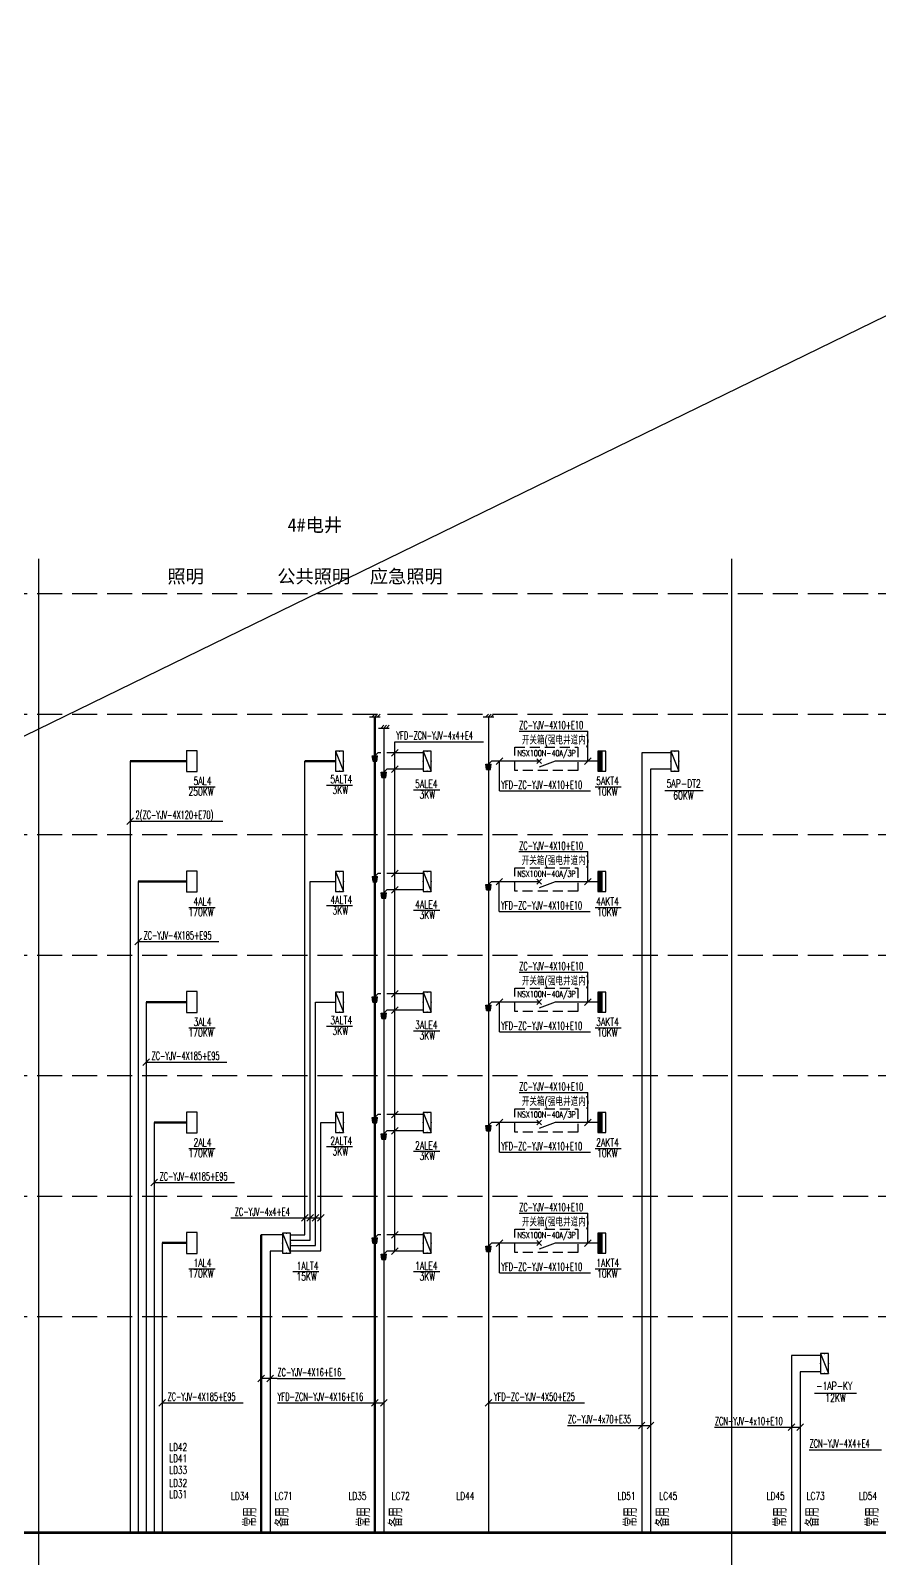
# Model space of a CAD drawing. Extents: x -336391 to 664021, y -458009 to -178412.
# Drawn here: x 251159 to 293549, y -259067 to -182721 of the extents above; entities that cross this region are included whole.
import ezdxf
from ezdxf.enums import TextEntityAlignment as Align

# ---------------------------------------------------------------- set-up
doc = ezdxf.new("R2010")
doc.units = 0
doc.header["$LTSCALE"] = 1000
doc.header["$MEASUREMENT"] = 0
doc.linetypes.add('DASH', pattern=[0.35, 0.25, -0.1])
doc.linetypes.add('DASHED2', pattern=[0.375, 0.25, -0.125])
doc.layers.get('0').update_dxf_attribs({"linetype": 'CONTINUOUS'})
for name, color, linetype in [('EQUIP', 3, 'CONTINUOUS'), ('SIG_TEXT', 7, 'CONTINUOUS'), ('STAIR', 4, 'CONTINUOUS'), ('WIRE-照明', 6, 'CONTINUOUS'), ('电气-文字', 4, 'CONTINUOUS')]:
    doc.layers.add(name, color=color, linetype=linetype)
doc.layers.add('WIRE', color=6, linetype='CONTINUOUS', lineweight=50)
doc.styles.add('_TCH_LABEL', font='COMPLEX', dxfattribs={"bigfont": 'GBCBIG'})
doc.styles.add('HZ', font='tjromans.shx', dxfattribs={"width": 0.75, "bigfont": 'tjhztxt.shx'})
doc.styles.add('HZTXT', font='tj-romans1.shx', dxfattribs={"width": 0.6, "bigfont": 'hztxt.shx'})
doc.styles.get("Standard").update_dxf_attribs({"font": 'simplex.shx', "bigfont": 'hztxt.shx'})
doc.styles.add('STYLE2', font='')
doc.styles.get('STYLE2').set_extended_font_data('SimSun')

# ---------------------------------------------------------------- blocks, each defined once
blk = doc.blocks.new('$equip$00001416')
for p, q in [((0.75, 0.6), (-0.75, 0.6)), ((-0.75, 0), (0.75, 0.6)), ((-0.75, 0.6), (-0.75, 0)), ((-0.75, 0), (0.75, 0)), ((0.75, 0), (0.75, 0.6))]:
    blk.add_line(p, q)
for p in [(-0.75, 0.3), (0, 0.6), (0, 0), (0.75, 0.3)]:
    blk.add_point(p)
at = {"style": '_TCH_LABEL', "flags": 9}
blk.add_attdef('A', (0, 0), '', height=0.00002, dxfattribs=at)
blk = doc.blocks.new('_LINKPT1')
at = {"color": 0}
blk.add_line((0, 0), (0, 0), dxfattribs=at)
blk = doc.blocks.new('1J1E78OP')
for p, q in [((0.78, 0.4), (-0.78, 0.4)), ((-0.78, 0.4), (-0.78, -0.4)), ((0.78, -0.4), (0.78, 0.4)), ((-0.78, -0.4), (0.78, -0.4))]:
    blk.add_line(p, q)
at = {"const_width": 0.04}
blk.add_lwpolyline([(-0.78, 0.4), (-0.78, -0.4), (0.78, -0.4), (0.78, 0.4)], close=True, dxfattribs=at)
at = {"xscale": 0.002, "yscale": 0.002, "zscale": 0.002}
for p in [(-0.78, 0), (0, 0.4), (0.78, 0), (0, -0.4)]:
    blk.add_blockref('_LINKPT1', p, dxfattribs=at)
at = {"flags": 9}
blk.add_attdef('A', (0, 0), '', height=0.00002, dxfattribs=at)
blk = doc.blocks.new('*X87')
at = {"color": 0}
for p, q in [((-250, 33), (-183, 100)), ((-250, 68), (-218, 100)), ((-247, 0), (-147, 100)), ((-212, 0), (-112, 100)), ((-177, 0), (-77, 100)), ((-141, 0), (-41, 100)), ((-106, 0), (-6, 100)), ((-71, 0), (29, 100)), ((-35, 0), (65, 100)), ((0, 0), (100, 100)), ((35, 0), (135, 100)), ((71, 0), (171, 100)), ((106, 0), (206, 100)), ((141, 0), (241, 100)), ((177, 0), (250, 73)), ((212, 0), (250, 38)), ((247, 0), (250, 3))]:
    blk.add_line(p, q, dxfattribs=at)
blk = doc.blocks.new('_Z1')
at = {"color": 0}
for p, q in [((-0.75, 0.6), (-0.75, 0)), ((0.75, 0.6), (-0.75, 0.6)), ((-0.75, 0.3), (0.75, 0.3)), ((-0.75, 0), (0.75, 0)), ((0.75, 0), (0.75, 0.6))]:
    blk.add_line(p, q, dxfattribs=at)
at = {"color": 0, "const_width": 0.3}
blk.add_lwpolyline([(-0.75, 0.15), (0.75, 0.15)], dxfattribs=at)
at = {"color": 0, "xscale": 0.003, "yscale": 0.003, "zscale": 0.003}
blk.add_blockref('*X87', (0, 0), dxfattribs=at)
at = {"color": 0}
for p in [(-0.75, 0.3), (0, 0.6), (0, 0), (0.75, 0.3)]:
    blk.add_blockref('_LINKPT1', p, dxfattribs=at)
at = {"color": 0, "width": 0.8, "flags": 9}
blk.add_attdef('A', (0, 0), '', height=0.00003, dxfattribs=at)
blk.add_attdef('A', (0, 0), '', height=0.00003, dxfattribs=at)

msp = doc.modelspace()

# ---------------------------------------------------------------- hatches: boundary and pattern name
at = {"layer": 'WIRE-照明'}
h = msp.add_hatch(dxfattribs=at)
h.set_pattern_fill('ANSI31', color=3, scale=133.333333, style=0)
h.set_pattern_definition([(45, (299076.79, -211210.128), (-9.4280904, 9.4280904), [])])
h.paths.add_polyline_path([(268215.8, -218963.3), (268482.4, -218963.3), (268449.1, -219229.9), (268249.1, -219229.9)])
h = msp.add_hatch(dxfattribs=at)
h.set_pattern_fill('ANSI31', color=3, scale=133.333333, style=0)
h.set_pattern_definition([(45, (299523.078, -212026.497), (-9.4280904, 9.4280904), [])])
h.paths.add_polyline_path([(268662, -219779.6), (268928.7, -219779.6), (268895.4, -220046.3), (268695.4, -220046.3)])
h = msp.add_hatch(dxfattribs=at)
h.set_pattern_fill('ANSI31', color=3, scale=133.333333, style=0)
h.set_pattern_definition([(45, (304751.843, -211618.99), (-9.4280904, 9.4280904), [])])
h.paths.add_polyline_path([(273890.8, -219372.1), (274157.5, -219372.1), (274124.1, -219638.8), (273924.1, -219638.8)])
h = msp.add_hatch(dxfattribs=at)
h.set_pattern_fill('ANSI31', color=3, scale=133.333333, style=0)
h.set_pattern_definition([(45, (299076.79, -217231.114), (-9.4280904, 9.4280904), [])])
h.paths.add_polyline_path([(268215.8, -224984.2), (268482.4, -224984.2), (268449.1, -225250.9), (268249.1, -225250.9)])
h = msp.add_hatch(dxfattribs=at)
h.set_pattern_fill('ANSI31', color=3, scale=133.333333, style=0)
h.set_pattern_definition([(45, (299523.078, -218047.483), (-9.4280904, 9.4280904), [])])
h.paths.add_polyline_path([(268662, -225800.6), (268928.7, -225800.6), (268895.4, -226067.3), (268695.4, -226067.3)])
h = msp.add_hatch(dxfattribs=at)
h.set_pattern_fill('ANSI31', color=3, scale=133.333333, style=0)
h.set_pattern_definition([(45, (304751.843, -217639.976), (-9.4280904, 9.4280904), [])])
h.paths.add_polyline_path([(273890.8, -225393.1), (274157.5, -225393.1), (274124.1, -225659.8), (273924.1, -225659.8)])
h = msp.add_hatch(dxfattribs=at)
h.set_pattern_fill('ANSI31', color=3, scale=133.333333, style=0)
h.set_pattern_definition([(45, (299076.79, -223252.1), (-9.4280904, 9.4280904), [])])
h.paths.add_polyline_path([(268215.8, -231005.2), (268482.4, -231005.2), (268449.1, -231271.9), (268249.1, -231271.9)])
h = msp.add_hatch(dxfattribs=at)
h.set_pattern_fill('ANSI31', color=3, scale=133.333333, style=0)
h.set_pattern_definition([(45, (299523.078, -224068.47), (-9.4280904, 9.4280904), [])])
h.paths.add_polyline_path([(268662, -231821.6), (268928.7, -231821.6), (268895.4, -232088.3), (268695.4, -232088.3)])
h = msp.add_hatch(dxfattribs=at)
h.set_pattern_fill('ANSI31', color=3, scale=133.333333, style=0)
h.set_pattern_definition([(45, (304751.843, -223660.963), (-9.4280904, 9.4280904), [])])
h.paths.add_polyline_path([(273890.8, -231414.1), (274157.5, -231414.1), (274124.1, -231680.8), (273924.1, -231680.8)])
h = msp.add_hatch(dxfattribs=at)
h.set_pattern_fill('ANSI31', color=3, scale=133.333333, style=0)
h.set_pattern_definition([(45, (299076.79, -229273.087), (-9.4280904, 9.4280904), [])])
h.paths.add_polyline_path([(268215.8, -237026.2), (268482.4, -237026.2), (268449.1, -237292.9), (268249.1, -237292.9)])
h = msp.add_hatch(dxfattribs=at)
h.set_pattern_fill('ANSI31', color=3, scale=133.333333, style=0)
h.set_pattern_definition([(45, (304751.843, -229681.949), (-9.4280904, 9.4280904), [])])
h.paths.add_polyline_path([(273890.8, -237435.1), (274157.5, -237435.1), (274124.1, -237701.7), (273924.1, -237701.7)])
h = msp.add_hatch(dxfattribs=at)
h.set_pattern_fill('ANSI31', color=3, scale=133.333333, style=0)
h.set_pattern_definition([(45, (299523.078, -230089.456), (-9.4280904, 9.4280904), [])])
h.paths.add_polyline_path([(268662, -237842.6), (268928.7, -237842.6), (268895.4, -238109.2), (268695.4, -238109.2)])
h = msp.add_hatch(dxfattribs=at)
h.set_pattern_fill('ANSI31', color=3, scale=133.333333, style=0)
h.set_pattern_definition([(45, (299076.79, -235294.073), (-9.4280904, 9.4280904), [])])
h.paths.add_polyline_path([(268215.8, -243047.2), (268482.4, -243047.2), (268449.1, -243313.9), (268249.1, -243313.9)])
h = msp.add_hatch(dxfattribs=at)
h.set_pattern_fill('ANSI31', color=3, scale=133.333333, style=0)
h.set_pattern_definition([(45, (304751.843, -235702.935), (-9.4280904, 9.4280904), [])])
h.paths.add_polyline_path([(273890.8, -243456.1), (274157.5, -243456.1), (274124.1, -243722.7), (273924.1, -243722.7)])
h = msp.add_hatch(dxfattribs=at)
h.set_pattern_fill('ANSI31', color=3, scale=133.333333, style=0)
h.set_pattern_definition([(45, (299523.078, -236110.442), (-9.4280904, 9.4280904), [])])
h.paths.add_polyline_path([(268662, -243863.6), (268928.7, -243863.6), (268895.4, -244130.2), (268695.4, -244130.2)])

# ---------------------------------------------------------------- linework, layer by layer
at = {"layer": 'EQUIP'}
for p, q in [((323102.3, -182721.2), (96702.7, -293152.7)), ((251557.5, -209120.4), (251557.5, -273275.8)), ((286164.7, -209120.4), (286164.7, -273275.8)), ((276680.8, -219104.1), (276440.8, -219344.1)), ((276440.8, -219104.1), (276680.8, -219344.1)), ((277360.8, -219224.1), (276555.2, -219527.6)), ((276675.2, -225130.4), (276435.2, -225370.4)), ((276435.2, -225130.4), (276675.2, -225370.4)), ((277355.2, -225250.4), (276549.6, -225553.8)), ((276680.8, -231146.1), (276440.8, -231386.1)), ((276440.8, -231146.1), (276680.8, -231386.1)), ((277360.8, -231266.1), (276555.2, -231569.5)), ((276680.8, -237167.1), (276440.8, -237407.1)), ((276440.8, -237167.1), (276680.8, -237407.1)), ((277360.8, -237287.1), (276555.2, -237590.5)), ((276680.8, -243188.1), (276440.8, -243428.1)), ((276440.8, -243188.1), (276680.8, -243428.1)), ((277360.8, -243308.1), (276555.2, -243611.5))]:
    msp.add_line(p, q, dxfattribs=at)
at = {"layer": 'SIG_TEXT'}
for p, q in [((269351, -243715.6), (269351, -218259.2)), ((269351, -218259.2), (273769.2, -218259.2)), ((275553.5, -217724.5), (278991.3, -217724.5)), ((278991.3, -219224.1), (278991.3, -217724.5)), ((269186, -218980.3), (269516, -218650.3)), ((274407.5, -219389.1), (274737.5, -219059.1)), ((278826.3, -219389.1), (279156.3, -219059.1)), ((269186, -219796.6), (269516, -219466.6)), ((274572.5, -220706.9), (274572.5, -219224.1)), ((259066.9, -220512.9), (260372.5, -220512.9)), ((265937.8, -220423.3), (267243.3, -220423.3)), ((279354.4, -220512.9), (280659.9, -220512.9)), ((270283.5, -220653.6), (271589, -220653.6)), ((274572.5, -220706.9), (279112.7, -220706.9)), ((282830.3, -220701.1), (284746.8, -220701.1)), ((255971.7, -222389.6), (256301.7, -222059.6)), ((256136.7, -222224.6), (260765.7, -222224.6)), ((275548, -223750.7), (278985.7, -223750.7)), ((278985.7, -225250.4), (278985.7, -223750.7)), ((269186, -225001.2), (269516, -224671.3)), ((274401.9, -225415.4), (274731.9, -225085.4)), ((278820.7, -225415.4), (279150.7, -225085.4)), ((269186, -225817.6), (269516, -225487.6)), ((274566.9, -226733.2), (274566.9, -225250.4)), ((259066.9, -226533.8), (260372.5, -226533.8)), ((265937.8, -226444.3), (267243.3, -226444.3)), ((270283.5, -226674.6), (271589, -226674.6)), ((274566.9, -226733.2), (279107.2, -226733.2)), ((279354.4, -226533.9), (280659.9, -226533.9)), ((256371.7, -228410.6), (256701.7, -228080.6)), ((256536.7, -228245.6), (260559.9, -228245.6)), ((275553.5, -229766.5), (278991.3, -229766.5)), ((278991.3, -231266.1), (278991.3, -229766.5)), ((269186, -231022.2), (269516, -230692.3)), ((274407.5, -231431.1), (274737.5, -231101.1)), ((274572.5, -232748.9), (274572.5, -231266.1)), ((278826.3, -231431.1), (279156.3, -231101.1)), ((269186, -231838.6), (269516, -231508.6)), ((259066.9, -232554.8), (260372.5, -232554.8)), ((265937.8, -232465.3), (267243.3, -232465.3)), ((270283.5, -232695.6), (271589, -232695.6)), ((274572.5, -232748.9), (279112.7, -232748.9)), ((279354.4, -232554.9), (280659.9, -232554.9)), ((256771.7, -234431.6), (257101.7, -234101.6)), ((256936.7, -234266.6), (260959.9, -234266.6)), ((275553.5, -235787.4), (278991.3, -235787.4)), ((278991.3, -237287.1), (278991.3, -235787.4)), ((269186, -237043.2), (269516, -236713.2)), ((274407.5, -237452.1), (274737.5, -237122.1)), ((274572.5, -238769.9), (274572.5, -237287.1)), ((278826.3, -237452.1), (279156.3, -237122.1)), ((269186, -237859.6), (269516, -237529.6)), ((259066.9, -238575.8), (260372.5, -238575.8)), ((265937.8, -238486.3), (267243.3, -238486.3)), ((270283.5, -238716.6), (271589, -238716.6)), ((274572.5, -238769.9), (279112.7, -238769.9)), ((279354.4, -238575.8), (280659.9, -238575.8)), ((257171.7, -240452.6), (257501.7, -240122.6)), ((257336.7, -240287.6), (261337, -240287.6)), ((264695.2, -242218.8), (265025.2, -241888.8)), ((264961.9, -242218.8), (265291.9, -241888.8)), ((265228.5, -242218.8), (265558.5, -241888.8)), ((265495.2, -242218.8), (265825.2, -241888.8)), ((275553.5, -241808.4), (278991.3, -241808.4)), ((278991.3, -243308.1), (278991.3, -241808.4)), ((261163.2, -242053.8), (264912.2, -242053.8)), ((264912.2, -242053.8), (265660.2, -242053.8)), ((269186, -243064.2), (269516, -242734.2)), ((274407.5, -243473.1), (274737.5, -243143.1)), ((274572.5, -244790.9), (274572.5, -243308.1)), ((278826.3, -243473.1), (279156.3, -243143.1)), ((269186, -243880.6), (269516, -243550.6)), ((259066.9, -244596.8), (260372.5, -244596.8)), ((264255.3, -244737.5), (265560.9, -244737.5)), ((270283.5, -244737.5), (271589, -244737.5)), ((274572.5, -244790.9), (279112.7, -244790.9)), ((279354.4, -244596.8), (280659.9, -244596.8)), ((262509, -250243.6), (262839, -249913.7)), ((263472.6, -250078.6), (262674, -250078.6)), ((262955.3, -250243.6), (263285.3, -249913.7)), ((263472.6, -250078.6), (266877, -250078.6)), ((257571.7, -251460.8), (257901.7, -251130.8)), ((268184.1, -251460.8), (268514.1, -251130.8)), ((268630.4, -251460.8), (268960.4, -251130.8)), ((273859.2, -251460.7), (274189.1, -251130.8)), ((290305.8, -250806), (292396.1, -250806)), ((257736.7, -251295.8), (261777.4, -251295.8)), ((263487.7, -251295.8), (267994.9, -251295.8)), ((267994.9, -251295.8), (268795.4, -251295.8)), ((274024.1, -251295.8), (278826.7, -251295.8)), ((277975.1, -252418.1), (281586.1, -252418.1)), ((281511.2, -252583.1), (281841.2, -252253.1)), ((281586.1, -252418.1), (282122.5, -252418.1)), ((281957.5, -252583.1), (282287.5, -252253.1)), ((285317.2, -252513.1), (289598, -252513.1)), ((288986.7, -252678.1), (289316.7, -252348.1)), ((289433, -252678.1), (289763, -252348.1)), ((290044.9, -253635.4), (293655.9, -253635.4))]:
    msp.add_line(p, q, dxfattribs=at)
at = {"layer": 'SIG_TEXT', "linetype": 'DASHED2', "ltscale": 2}
for points in [[(275343.3, -218534.5), (278488, -218534.5), (278488, -219702.5), (275343.3, -219702.5)], [(275337.8, -224560.7), (278482.5, -224560.7), (278482.5, -225728.7), (275337.8, -225728.7)], [(275343.3, -230576.4), (278488, -230576.4), (278488, -231744.5), (275343.3, -231744.5)], [(275343.3, -236597.4), (278488, -236597.4), (278488, -237765.5), (275343.3, -237765.5)], [(275343.3, -242618.4), (278488, -242618.4), (278488, -243786.4), (275343.3, -243786.4)]]:
    msp.add_lwpolyline(points, close=True, dxfattribs=at)
at = {"layer": 'STAIR', "linetype": 'DASH', "ltscale": 5}
for p, q in [((71230.9, -210858.6), (343902.3, -210858.6)), ((71230.9, -210858.6), (343902.3, -210858.6)), ((71230.9, -216879.6), (343902.3, -216879.6)), ((71230.9, -216879.6), (343902.3, -216879.6)), ((71230.9, -222900.6), (343902.3, -222900.6)), ((71230.9, -222900.6), (343902.3, -222900.6)), ((71230.9, -228921.6), (343902.3, -228921.6)), ((71230.9, -234942.6), (343902.3, -234942.6)), ((71230.9, -240963.6), (343902.3, -240963.6)), ((71230.9, -246984.6), (343902.3, -246984.6))]:
    msp.add_line(p, q, dxfattribs=at)
at = {"layer": 'WIRE'}
for p, q in [((268349.1, -217021.1), (268349.1, -257775.5)), ((258943.4, -219221), (256136.7, -219221)), ((266386.6, -219223.5), (264860.2, -219223.5)), ((258943.4, -225242), (256536.7, -225242)), ((258943.4, -231263), (256936.7, -231263)), ((258943.4, -237284), (257336.7, -237284)), ((258943.4, -243305), (257736.7, -243305)), ((262674, -242899.2), (262674, -257775.5))]:
    msp.add_line(p, q, dxfattribs=at)
at = {"layer": 'WIRE-照明'}
for p, q in [((268082.4, -217021.1), (268615.8, -217021.1)), ((268215.8, -217021.1), (268357.2, -216879.6)), ((268349.1, -217021.1), (268490.5, -216879.6)), ((268482.4, -217021.1), (268623.8, -216879.6)), ((268528.7, -217573.8), (269062, -217573.8)), ((268662, -217573.8), (268803.5, -217432.4)), ((268795.4, -217573.8), (268936.8, -217432.4)), ((268795.4, -217573.8), (268795.4, -257775.5)), ((268928.7, -217573.8), (269070.1, -217432.4)), ((273757.5, -217021.7), (274290.8, -217021.7)), ((273890.8, -217021.7), (274032.2, -216880.3)), ((274024.1, -217021.7), (274165.6, -216880.3)), ((274024.1, -217021.7), (274024.1, -257775.5)), ((274157.5, -217021.7), (274298.9, -216880.3)), ((268349.1, -218963.3), (268505.8, -218815.3)), ((268643.1, -218815.3), (268505.8, -218815.3)), ((270761.7, -218815.3), (268949.2, -218815.3)), ((283134.8, -218815.3), (281676.2, -218815.3)), ((281676.2, -218815.3), (281676.2, -257775.5)), ((256136.7, -219221), (256136.7, -257775.5)), ((264860.2, -242900.6), (264860.2, -219223.5)), ((268795.4, -219779.6), (268952.1, -219631.6)), ((270761.7, -219631.6), (268952.1, -219631.6)), ((274024.1, -219372.1), (274180.9, -219224.1)), ((276560.8, -219224.1), (274180.9, -219224.1)), ((279494.4, -219224.1), (277360.8, -219224.1)), ((283134.8, -219631.6), (282122.5, -219631.6)), ((282122.5, -219631.6), (282122.5, -257775.5)), ((268349.1, -224984.2), (268505.8, -224836.3)), ((268643.1, -224836.3), (268505.8, -224836.3)), ((270761.7, -224836.3), (268949.2, -224836.3)), ((256536.7, -225242), (256536.7, -257775.5)), ((265126.9, -225244.4), (266386.6, -225244.4)), ((265126.9, -243167.3), (265126.9, -225244.4)), ((268795.4, -225800.6), (268952.1, -225652.6)), ((270761.7, -225652.6), (268952.1, -225652.6)), ((274024.1, -225393.1), (274180.9, -225245.1)), ((276555.2, -225250.4), (274175.3, -225250.4)), ((279488.9, -225250.4), (277355.2, -225250.4)), ((256936.7, -231263), (256936.7, -257775.5)), ((265393.5, -231265.4), (266386.6, -231265.4)), ((265393.5, -243434), (265393.5, -231265.4)), ((268349.1, -231005.2), (268505.8, -230857.2)), ((268643.1, -230857.2), (268505.8, -230857.2)), ((270761.7, -230857.2), (268949.2, -230857.2)), ((274024.1, -231414.1), (274180.9, -231266.1)), ((276560.8, -231266.1), (274180.9, -231266.1)), ((279494.4, -231266.1), (277360.8, -231266.1)), ((268795.4, -231821.6), (268952.1, -231673.6)), ((270761.7, -231673.6), (268952.1, -231673.6)), ((257336.7, -237284), (257336.7, -257775.5)), ((265660.2, -237286.4), (266386.6, -237286.4)), ((265660.2, -243700.6), (265660.2, -237286.4)), ((268349.1, -237026.2), (268505.8, -236878.2)), ((268643.1, -236878.2), (268505.8, -236878.2)), ((270761.7, -236878.2), (268949.2, -236878.2)), ((274024.1, -237435.1), (274180.9, -237287.1)), ((276560.8, -237287.1), (274180.9, -237287.1)), ((279494.4, -237287.1), (277360.8, -237287.1)), ((268795.4, -237842.6), (268952.1, -237694.6)), ((270761.7, -237694.6), (268952.1, -237694.6)), ((257736.7, -243305), (257736.7, -257775.5)), ((263732.7, -242899.2), (262674, -242899.2)), ((264132.7, -242900.6), (264860.2, -242900.6)), ((264132.7, -243167.3), (265126.9, -243167.3)), ((264132.7, -243434), (265393.5, -243434)), ((268349.1, -243047.2), (268505.8, -242899.2)), ((268643.1, -242899.2), (268505.8, -242899.2)), ((270761.7, -242899.2), (268949.2, -242899.2)), ((274024.1, -243456.1), (274180.9, -243308.1)), ((276560.8, -243308.1), (274180.9, -243308.1)), ((279494.4, -243308.1), (277360.8, -243308.1)), ((263120.3, -243715.6), (263120.3, -257775.5)), ((263732.7, -243715.6), (263120.3, -243715.6)), ((264132.7, -243700.6), (265660.2, -243700.6)), ((268795.4, -243863.6), (268952.1, -243715.6)), ((270761.7, -243715.6), (268952.1, -243715.6)), ((290610.3, -248920.2), (289151.7, -248920.2)), ((289151.7, -248920.2), (289151.7, -257775.5)), ((290610.3, -249736.6), (289598, -249736.6)), ((289598, -249736.6), (289598, -257775.5))]:
    msp.add_line(p, q, dxfattribs=at)
at = {"layer": 'WIRE-照明', "color": 3}
for p, q in [((268215.8, -218963.3), (268482.4, -218963.3)), ((268449.1, -219229.9), (268482.4, -218963.3)), ((268249.1, -219229.9), (268449.1, -219229.9)), ((268662, -219779.6), (268928.7, -219779.6)), ((268695.4, -220046.3), (268662, -219779.6)), ((268662, -219779.6), (268928.7, -219779.6)), ((268895.4, -220046.3), (268928.7, -219779.6)), ((273890.8, -219372.1), (274157.5, -219372.1)), ((273924.1, -219638.8), (273890.8, -219372.1)), ((273890.8, -219372.1), (274157.5, -219372.1)), ((273924.1, -219638.8), (274124.1, -219638.8)), ((274124.1, -219638.8), (274157.5, -219372.1)), ((268695.4, -220046.3), (268895.4, -220046.3)), ((268215.8, -224984.2), (268482.4, -224984.2)), ((268449.1, -225250.9), (268482.4, -224984.2)), ((268249.1, -225250.9), (268449.1, -225250.9)), ((268662, -225800.6), (268928.7, -225800.6)), ((268695.4, -226067.3), (268662, -225800.6)), ((268662, -225800.6), (268928.7, -225800.6)), ((268895.4, -226067.3), (268928.7, -225800.6)), ((273890.8, -225393.1), (274157.5, -225393.1)), ((273924.1, -225659.8), (273890.8, -225393.1)), ((273890.8, -225393.1), (274157.5, -225393.1)), ((273924.1, -225659.8), (274124.1, -225659.8)), ((274124.1, -225659.8), (274157.5, -225393.1)), ((268695.4, -226067.3), (268895.4, -226067.3)), ((268215.8, -231005.2), (268482.4, -231005.2)), ((268249.1, -231271.9), (268215.8, -231005.2)), ((268249.1, -231271.9), (268449.1, -231271.9)), ((268449.1, -231271.9), (268482.4, -231005.2)), ((268662, -231821.6), (268928.7, -231821.6)), ((268695.4, -232088.3), (268662, -231821.6)), ((268662, -231821.6), (268928.7, -231821.6)), ((268695.4, -232088.3), (268895.4, -232088.3)), ((268895.4, -232088.3), (268928.7, -231821.6)), ((273890.8, -231414.1), (274157.5, -231414.1)), ((273924.1, -231680.8), (273890.8, -231414.1)), ((273890.8, -231414.1), (274157.5, -231414.1)), ((273924.1, -231680.8), (274124.1, -231680.8)), ((274124.1, -231680.8), (274157.5, -231414.1)), ((268249.1, -237292.9), (268215.8, -237026.2)), ((268215.8, -237026.2), (268482.4, -237026.2)), ((268249.1, -237292.9), (268449.1, -237292.9)), ((268449.1, -237292.9), (268482.4, -237026.2)), ((273890.8, -237435.1), (274157.5, -237435.1)), ((273924.1, -237701.7), (273890.8, -237435.1)), ((273890.8, -237435.1), (274157.5, -237435.1)), ((274124.1, -237701.7), (274157.5, -237435.1)), ((268662, -237842.6), (268928.7, -237842.6)), ((268695.4, -238109.2), (268662, -237842.6)), ((268662, -237842.6), (268928.7, -237842.6)), ((268695.4, -238109.2), (268895.4, -238109.2)), ((268895.4, -238109.2), (268928.7, -237842.6)), ((273924.1, -237701.7), (274124.1, -237701.7)), ((268215.8, -243047.2), (268482.4, -243047.2)), ((268249.1, -243313.9), (268215.8, -243047.2)), ((268249.1, -243313.9), (268449.1, -243313.9)), ((268449.1, -243313.9), (268482.4, -243047.2)), ((273890.8, -243456.1), (274157.5, -243456.1)), ((273924.1, -243722.7), (273890.8, -243456.1)), ((273890.8, -243456.1), (274157.5, -243456.1)), ((274124.1, -243722.7), (274157.5, -243456.1)), ((268662, -243863.6), (268928.7, -243863.6)), ((268695.4, -244130.2), (268662, -243863.6)), ((268662, -243863.6), (268928.7, -243863.6)), ((268695.4, -244130.2), (268895.4, -244130.2)), ((268895.4, -244130.2), (268928.7, -243863.6)), ((273924.1, -243722.7), (274124.1, -243722.7))]:
    msp.add_line(p, q, dxfattribs=at)
at = {"layer": 'WIRE-照明', "const_width": 133.3}
msp.add_lwpolyline([(74971.3, -257775.5), (340011.6, -257775.5)], dxfattribs=at)

# ---------------------------------------------------------------- block references
at = {"layer": 'EQUIP', "xscale": 666.6666666665988, "yscale": 666.6666666665988, "rotation": 270}
for name, p, zscale in [('1J1E78OP', (259207, -219224.1), 666.6666666665988), ('$equip$00001416', (266386.6, -219223.5), 666.6666666665988), ('$equip$00001416', (270761.7, -219223.5), 666.6666666666667), ('_Z1', (279494.4, -219224.1), 666.6666666665988), ('$equip$00001416', (283134.8, -219223.5), 666.6666666666667), ('1J1E78OP', (259207, -225245.1), 666.6666666665988), ('$equip$00001416', (266386.6, -225244.4), 666.6666666665988), ('$equip$00001416', (270761.7, -225244.4), 666.6666666666667), ('_Z1', (279494.4, -225245.1), 666.6666666665988), ('1J1E78OP', (259207, -231266.1), 666.6666666665988), ('$equip$00001416', (266386.6, -231265.4), 666.6666666665988), ('$equip$00001416', (270761.7, -231265.4), 666.6666666666667), ('_Z1', (279494.4, -231266.1), 666.6666666665988), ('1J1E78OP', (259207, -237287.1), 666.6666666665988), ('$equip$00001416', (266386.6, -237286.4), 666.6666666665988), ('$equip$00001416', (270761.7, -237286.4), 666.6666666666667), ('_Z1', (279494.4, -237287.1), 666.6666666665988), ('1J1E78OP', (259207, -243308.1), 666.6666666665988), ('_Z1', (279494.4, -243308.1), 666.6666666665988), ('$equip$00001416', (263732.7, -243307.4), 666.6666666666667), ('$equip$00001416', (270761.7, -243307.4), 666.6666666666667), ('$equip$00001416', (290610.3, -249328.4), 666.6666666666667)]:
    msp.add_blockref(name, p, dxfattribs=dict(at, zscale=zscale))

# ---------------------------------------------------------------- texts
at = {"layer": 'SIG_TEXT', "color": 7, "style": 'STYLE2'}
for s, p in [('4#电井', (263991.6, -207762.1)), ('照明', (257994.5, -210327.4)), ('公共照明 ', (263484.5, -210327.4)), ('应急照明 ', (268100.7, -210327.4))]:
    msp.add_text(s, height=666.67, dxfattribs=at).set_placement(p)
at = {"layer": 'SIG_TEXT'}
for s, style, width, p in [('ZC-YJV-4X10+E10', 'HZ', 0.6, (275566.3, -217627.9)), ('YFD-ZCN-YJV-4x4+E4', 'HZ', 0.6, (269430, -218148.2)), ('开关箱(强电井道内)', 'HZTXT', 0.7, (275692.4, -218389.2, -4074.5)), ('5AL4', 'HZ', 0.7, (259297.5, -220417.5)), ('5ALT4', 'HZ', 0.7, (266128.4, -220333.9)), ('5ALE4', 'HZ', 0.7, (270359, -220564.2)), ('YFD-ZC-YJV-4X10+E10', 'HZ', 0.6, (274663.6, -220610.4)), ('5AKT4', 'HZ', 0.7, (279402.6, -220417.5)), ('5AP-DT2', 'HZ', 0.7, (282921.9, -220544.4)), ('2(ZC-YJV-4X120+E70)', 'HZ', 0.6, (256401.2, -222113.6)), ('ZC-YJV-4X10+E10', 'HZ', 0.6, (275560.8, -223654.2)), ('开关箱(强电井道内)', 'HZTXT', 0.7, (275686.9, -224415.5, -4074.5)), ('4ALT4', 'HZ', 0.7, (266128.4, -226354.9)), ('4AL4', 'HZ', 0.7, (259297.5, -226438.5)), ('4ALE4', 'HZ', 0.7, (270359, -226585.2)), ('YFD-ZC-YJV-4X10+E10', 'HZ', 0.6, (274658, -226636.6)), ('4AKT4', 'HZ', 0.7, (279402.6, -226438.5)), ('ZC-YJV-4X185+E95', 'HZ', 0.6, (256801.2, -228134.6)), ('ZC-YJV-4X10+E10', 'HZ', 0.6, (275566.3, -229669.9)), ('开关箱(强电井道内)', 'HZTXT', 0.7, (275692.4, -230431.2, -4074.5)), ('3AL4', 'HZ', 0.7, (259297.5, -232459.4)), ('3ALT4', 'HZ', 0.7, (266128.4, -232375.9)), ('3AKT4', 'HZ', 0.7, (279402.6, -232459.5)), ('3ALE4', 'HZ', 0.7, (270359, -232606.2)), ('YFD-ZC-YJV-4X10+E10', 'HZ', 0.6, (274663.6, -232652.4)), ('ZC-YJV-4X185+E95', 'HZ', 0.6, (257201.2, -234155.6)), ('ZC-YJV-4X10+E10', 'HZ', 0.6, (275566.3, -235690.9)), ('开关箱(强电井道内)', 'HZTXT', 0.7, (275692.4, -236452.2, -4074.5)), ('2AL4', 'HZ', 0.7, (259297.5, -238480.4)), ('2ALT4', 'HZ', 0.7, (266128.4, -238396.9)), ('2AKT4', 'HZ', 0.7, (279402.6, -238480.5)), ('2ALE4', 'HZ', 0.7, (270359, -238627.2)), ('YFD-ZC-YJV-4X10+E10', 'HZ', 0.6, (274663.6, -238673.3)), ('ZC-YJV-4X185+E95', 'HZ', 0.6, (257601.2, -240176.6)), ('ZC-YJV-4x4+E4', 'HZ', 0.6, (261358.4, -241942.8)), ('ZC-YJV-4X10+E10', 'HZ', 0.6, (275566.3, -241711.9)), ('开关箱(强电井道内)', 'HZTXT', 0.7, (275692.4, -242473.2, -4074.5)), ('1AL4', 'HZ', 0.7, (259297.5, -244501.4)), ('1ALT4', 'HZ', 0.7, (264445.9, -244648.2)), ('1ALE4', 'HZ', 0.7, (270359, -244648.2)), ('YFD-ZC-YJV-4X10+E10', 'HZ', 0.6, (274663.6, -244694.3)), ('1AKT4', 'HZ', 0.7, (279412.8, -244501.4)), ('ZC-YJV-4X16+E16', 'HZ', 0.6, (263487.9, -249967.6)), ('-1AP-KY', 'HZ', 0.7, (290397.4, -250649.3)), ('ZC-YJV-4X185+E95', 'HZ', 0.6, (258001.2, -251184.8)), ('YFD-ZCN-YJV-4X16+E16', 'HZ', 0.6, (263503.4, -251184.8)), ('YFD-ZC-YJV-4X50+E25', 'HZ', 0.6, (274298.6, -251184.8)), ('ZC-YJV-4x70+E35', 'HZ', 0.6, (277990.3, -252307.1)), ('ZCN-YJV-4x10+E10', 'HZ', 0.6, (285332.9, -252402.1)), ('ZCN-YJV-4X4+E4', 'HZ', 0.6, (290060.2, -253524.4))]:
    msp.add_text(s, height=400, dxfattribs=dict(at, style=style, width=width)).set_placement(p)
at = {"layer": 'SIG_TEXT', "style": 'HZ', "width": 0.7}
for p in [(276926.6, -218976.6), (276921, -225002.9), (276926.6, -231018.6), (276926.6, -237039.6), (276926.6, -243060.6)]:
    msp.add_text('NSX100N-40A/3P', height=300, dxfattribs=at).set_placement(p, align=Align.CENTER)
for s, p in [('250KW', (259671.3, -220748.1)), ('3KW', (266625.7, -220663.8)), ('10KW', (279958.7, -220748.1)), ('3KW', (270971.4, -220894.1)), ('60KW', (283761.7, -220936.3)), ('170KW', (259671.3, -226769.1)), ('3KW', (266625.7, -226684.8)), ('3KW', (270971.4, -226915.1)), ('10KW', (279958.7, -226769.1)), ('170KW', (259671.3, -232790.1)), ('3KW', (266625.7, -232705.8)), ('3KW', (270971.4, -232936.1)), ('10KW', (279958.7, -232790.1)), ('170KW', (259671.3, -238811.1)), ('3KW', (266625.7, -238726.8)), ('3KW', (270971.4, -238957.1)), ('10KW', (279958.7, -238811.1)), ('170KW', (259671.3, -244832.1)), ('15KW', (264943.3, -244978.1)), ('3KW', (270971.4, -244978.1)), ('10KW', (279958.7, -244832.1)), ('12KW', (291358.1, -251041.3))]:
    msp.add_text(s, height=400, dxfattribs=at).set_placement(p, align=Align.MIDDLE)
for s, p in [('常用', (262441.3, -257489)), ('备用', (264048.2, -257489)), ('常用', (268116.4, -257489.1)), ('备用', (269723.3, -257489.1)), ('常用', (281443.5, -257489)), ('备用', (283050.4, -257489)), ('常用', (288919, -257489.2)), ('备用', (290525.9, -257489.2)), ('常用', (293513.3, -257489))]:
    msp.add_text(s, height=666.67, rotation=90, dxfattribs=at).set_placement(p)
at = {"layer": '电气-文字', "style": 'HZ', "width": 0.7}
for s, p in [('LD42', (258080.5, -253698.4)), ('LD41', (258080.5, -254261.8)), ('LD33', (258080.5, -254845.8)), ('LD32', (258080.5, -255489.9)), ('LD31', (258080.5, -256049.8)), ('LD34', (261168.6, -256136)), ('LC71', (263348.9, -256136)), ('LD35', (267034.1, -256136)), ('LC72', (269193.3, -256136)), ('LD44', (272421.6, -256136)), ('LD51', (280469.2, -256136)), ('LC45', (282556.4, -256136)), ('LD45', (287919.1, -256136)), ('LC73', (289915.1, -256136)), ('LD54', (292528.2, -256136))]:
    msp.add_text(s, height=384, dxfattribs=at).set_placement(p)

doc.saveas('drawing.dxf')
